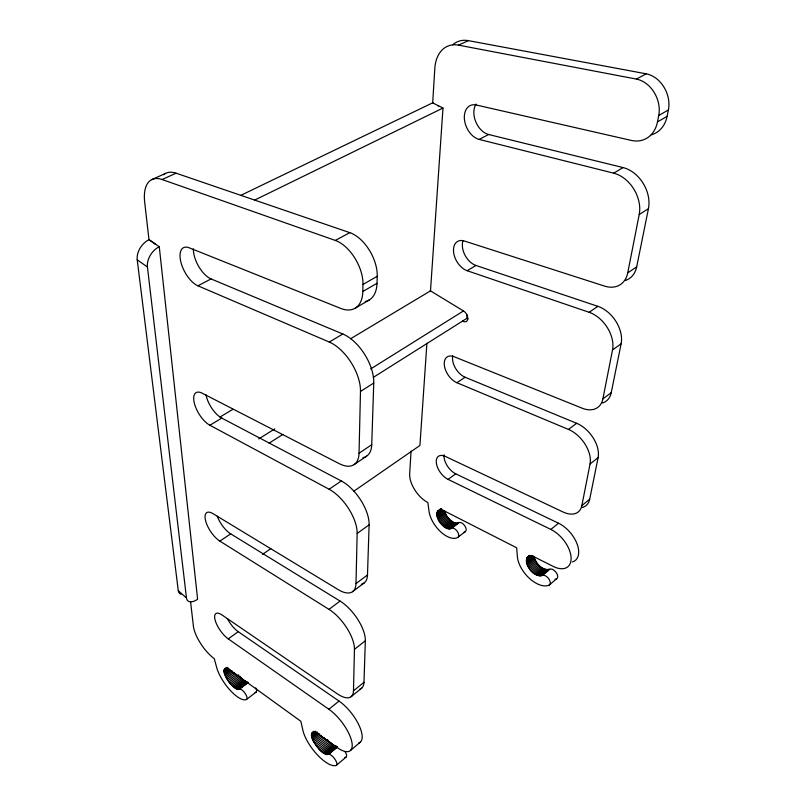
<?xml version="1.0" encoding="UTF-8"?>
<svg xmlns="http://www.w3.org/2000/svg" width="806" height="806" viewBox="0 0 806 806"><rect width="100%" height="100%" fill="white"/><g stroke="black" fill="none" stroke-linecap="round" stroke-linejoin="round"><path stroke-width="1.21" d="M255.744 687.881A6.257 2.257 54.1 0 1 256.379 691.901L246.848 699.205A6.287 2.227 54.1 0 0 244.933 693.13A6.287 2.227 54.1 0 0 239.664 689.019C232.813 692.545 215.283 663.902 229.277 669.534L300.84 721.279L302.834 730.014A27.182 10.115 52.6 0 0 323.045 760.169L325.281 761.872A27.182 10.115 52.6 0 0 336.223 765.438L346.187 757.046A6.76 2.559 52.2 0 0 344.988 751.504M336.223 765.438L336.505 765.247A6.801 2.519 52.3 0 0 334.238 758.255L333.09 756.925A6.801 2.519 52.3 0 0 328.757 754.295C320.818 757.751 301.293 726.478 318.017 733.712L336.837 747.323A28.039 10.78 52.5 0 0 351.789 741.752A28.039 10.78 52.5 0 0 328.888 709.27L228.269 638.896A16.362 6.065 55.1 0 1 215.091 619.995A16.362 6.065 55.1 0 1 222.033 614.998L337.311 693.815A29.359 11.979 53.1 0 0 353.481 690.833L354.449 649.334A30.366 12.926 53.5 0 0 328.999 609.376L219.857 541.108A17.722 7.153 56.5 0 1 205.58 520.686A17.722 7.153 56.5 0 1 212.955 513.624L338.218 589.639A31.988 14.478 54.5 0 0 355.99 583.574L367.486 574.97L369.118 524.847A33.006 15.919 55.3 0 0 341.311 480.97L221.791 418.102A19.314 8.644 58.8 0 1 206.034 394.829M355.99 583.574L357.159 533.441A33.237 15.707 55.3 0 0 329.13 489.252L209.892 425.246A19.445 8.523 58.7 0 1 194.306 403.05A19.445 8.523 58.7 0 1 202.175 393.187L339.326 463.702A35.313 17.752 56.9 0 0 359.033 453.234L371.737 444.711L373.752 383.041A36.673 19.596 58.4 0 0 342.832 334.006L211.091 278.936A21.55 10.367 62 0 1 193.369 248.853M359.033 453.234L360.484 391.464A36.965 19.364 58.3 0 0 329.291 342.046L197.903 285.798A21.712 10.236 61.9 0 1 180.746 261.487A21.712 10.236 61.9 0 1 189.158 247.774L340.676 308.386A39.796 22.044 61.1 0 0 362.811 291.48L377.007 283.319L377.228 276.307A32.784 18.639 61.3 0 0 349.814 232.652L176.081 173.189A44.582 21.359 63.2 0 0 163.558 174.741M362.811 291.48L362.982 284.447A33.066 18.447 61.2 0 0 335.306 240.43L162.097 179.526A44.914 21.087 63 0 0 144.697 202.306L148.989 239.704A16.432 11.506 -55.2 0 0 137.221 259.834L178.277 590.687A13.188 6.952 -48 0 0 181.018 594.304M359.829 689.11A29.177 12.161 53 0 0 363.98 682.319L365.34 640.77A30.175 13.108 53.5 0 0 340.061 601.064L230.697 533.864A17.621 7.264 56.5 0 1 217.267 516.152M450.886 528.605L459.198 522.53A5.511 2.942 52.8 0 1 464.578 525.562A5.511 2.942 52.8 0 1 465.616 531.376L458.201 537.058A5.541 2.922 52.8 0 0 457.143 531.235A5.541 2.922 52.8 0 0 451.763 528.162C442.877 533.431 428.228 507.377 443.36 510.44L516.646 547.778L517.351 556.261A23.747 13.098 50.3 0 0 535.083 582.637L537.34 583.866A23.747 13.098 50.3 0 0 549.208 585.045L556.966 578.517A5.904 3.284 49.7 0 0 555.666 571.877L554.588 570.779A5.904 3.284 49.7 0 0 550.115 569.096C542.438 571.464 535.577 563.062 533.915 556.301L526.459 562.407C528.121 569.197 535.083 577.64 542.68 575.323A5.934 3.264 49.8 0 1 547.153 577.025L548.241 578.134A5.934 3.264 49.8 0 1 549.561 584.783L549.208 585.045M411.07 451.098L409.67 473.696A22.205 11.838 54.3 0 0 427.875 502.541L428.943 510.752A22.175 11.727 53.3 0 0 440.721 531.859A22.175 11.727 53.3 0 0 457.919 537.33M426.908 343.296L419.926 445.476L353.663 491.317M651.349 134.773A32.653 25.429 66.1 0 0 667.096 116.376L668.396 109.969A27.102 21.218 66.3 0 0 646.2 73.82L468.407 40.643L458.503 45.136A37.912 25.389 67.9 0 0 434.817 68.47L432.681 102.886L442.988 108.054L430.495 290.865L350.59 338.752M373.249 377.42L466.815 318.38L467.137 314.995M526.459 562.407L526.671 558.306L529.482 555.374M527.608 556.906L529.905 555.868L532.968 556.231L553.148 566.376A24.402 13.843 50.2 0 0 571.091 557.42A24.402 13.843 50.2 0 0 550.851 529.431L448.065 479.389A14.347 7.899 54.3 0 1 436.338 462.936A14.347 7.899 54.3 0 1 445.386 456.438L563.122 512.022A25.389 15.173 50.9 0 0 581.851 505.604L590.052 463.984L598.102 457.657A25.983 16.281 51.6 0 0 576.653 423.301L465.102 377.248A15.304 9.178 56.6 0 1 452.76 355.688M590.052 463.984A26.124 16.201 51.7 0 0 568.482 429.437L456.911 382.719A15.385 9.128 56.6 0 1 444.318 365.128A15.385 9.128 56.6 0 1 454.151 356.736L582.174 408.199A27.303 17.863 53.1 0 0 602.888 398.879L612.53 349.945A28.21 19.153 54.5 0 0 589.146 312.295L467.158 270.715A16.664 10.609 60.3 0 1 453.556 251.815A16.664 10.609 60.3 0 1 464.327 241.004L604.571 286.1A29.681 21.238 57.3 0 0 627.723 272.891L636.669 266.887L648.437 208.704A30.648 22.911 60.2 0 0 623.068 167.577L488.627 134.501A18.246 12.412 66.2 0 1 475.762 121.787A18.246 12.412 66.2 0 1 476.104 104.075M627.723 272.891L639.218 214.547A30.86 22.84 60.1 0 0 613.668 173.159L479.177 139.418A18.357 12.372 66 0 1 464.387 119.016A18.357 12.372 66 0 1 476.286 105.002L631.3 140.425A32.875 25.379 65.8 0 0 657.474 121.918L667.096 116.376M657.474 121.918L658.744 115.48A27.283 21.178 66 0 0 636.387 79.079L458.503 45.136M583.111 507.216A25.248 15.254 50.8 0 0 589.69 499.257L598.102 457.657M603.895 402.456A27.142 17.944 53 0 0 611.25 392.633L621.124 343.779A28.039 19.233 54.5 0 0 597.881 306.34L475.933 265.446A16.573 10.659 60.4 0 1 462.936 240.893M350.419 750.537L360.342 742.145M327.095 754.487L336.807 746.376L333.946 745.369L329.453 741.893L319.76 749.923M540.745 575.887L548.171 569.691M327.861 754.487L336.696 747.102M541.622 575.716L549.047 569.51M337.23 746.961L328.445 754.416L337.281 747.021M542.297 575.514L549.732 569.298M536.554 575.021L543.969 568.845M323.166 752.774L332.858 744.704M324.244 753.449L333.946 745.369M537.673 575.474L545.088 569.288M325.271 753.963L334.974 745.872M538.751 575.766L546.176 569.57M326.229 754.315L335.931 746.215M539.778 575.907L547.203 569.711M320.909 751.001L330.591 742.951M534.277 573.711L541.703 567.545M535.416 574.436L542.841 568.26M322.047 751.958L331.74 743.898M318.632 748.754L328.324 740.724L327.226 739.475L317.534 747.484M532.081 571.917L539.506 565.772M533.169 572.865L540.584 566.709M315.499 744.794L324.234 737.591M529.21 568.562L536.645 562.437M316.486 746.165L325.211 738.951M530.086 569.751L537.521 563.616M531.053 570.87L538.479 564.734M313.786 742.004L321.554 735.616M527.749 566.094L535.194 559.979M528.424 567.343L535.859 561.218M314.602 743.394L322.36 737.006M312.033 738.014L317.876 733.228M312.496 739.293L319.307 733.712M526.761 563.606L534.207 557.5M527.184 564.845L534.64 558.729M313.081 740.623L319.891 735.042M526.671 558.306L529.482 556.019M311.569 733.913L314.239 731.737M526.409 559.193L531.083 555.374M311.479 734.75L315.912 731.133M311.519 735.727L315.952 732.11M526.288 560.18L531.889 555.606M311.71 736.825L317.554 732.039M526.298 561.258L532.837 555.918M351.174 696.666L361.602 688.183M312.194 732.674L313.967 731.223M527.074 557.54L528.948 556.009M311.811 733.208L313.594 731.757M353.481 690.833L363.98 682.319M581.851 505.604L589.69 499.257M550.851 529.431L558.518 523.225A24.271 13.924 50.1 0 1 577.207 544.302A24.271 13.924 50.1 0 1 572.421 561.973M328.888 709.27L339.024 701.049A27.878 10.952 52.4 0 1 359.103 725.471A27.878 10.952 52.4 0 1 358.499 743.122M354.449 649.334L365.34 640.77M236.803 688.999L246.334 681.775L247.15 682.027L237.609 689.261M448.418 528.776L455.833 523.154L458.312 522.973M449.315 528.867L456.73 523.245M238.324 689.352L247.875 682.118M450.141 528.807L457.566 523.185M238.949 689.291L247.976 682.571L239.422 689.16M451.451 528.373L458.846 522.681M234.012 687.286L243.533 680.093L246.334 681.775M445.476 527.628L452.891 522.026L455.833 523.154M234.989 688.002L244.52 680.798M446.484 528.142L453.909 522.54M235.926 688.576L245.457 681.362M447.471 528.535L454.886 522.923M230.969 684.395L240.5 677.231L243.533 680.093M442.474 525.321L449.899 519.739L452.891 522.026M231.987 685.473L241.508 678.299M443.461 526.197L450.876 520.616M233.005 686.44L242.535 679.257M444.469 526.973L451.884 521.381M229.015 682.017L238.546 674.864M440.64 523.306L448.065 517.734L449.899 519.739M229.972 683.246L239.503 676.083L240.5 677.231M441.537 524.353L448.952 518.782M328.999 609.376L340.061 601.064M352.534 591.695L364.252 582.889M568.482 429.437L576.653 423.301M226.486 678.118L234.123 672.416M438.424 519.85L445.859 514.299L444.569 510.782L437.114 516.324M227.252 679.438L234.889 673.725M439.079 521.039L446.514 515.477L445.859 514.299M602.888 398.879L611.25 392.633M228.108 680.738L236.692 674.32M439.824 522.187L447.249 516.626L446.514 515.477M224.743 674.32L230.486 670.048M437.436 517.482L444.882 511.931M225.217 675.539L231.906 670.562M437.88 518.661L445.315 513.11M225.801 676.818L232.491 671.831M224.038 670.28L227.876 667.439M437.074 512.344L441.748 508.878M224.028 671.126L227.866 668.285M436.902 513.21L441.567 509.745M224.139 672.093L228.934 668.537M436.842 514.178L442.444 510.017M224.38 673.161L229.166 669.605M436.923 515.215L443.441 510.369M224.451 669L226.365 667.58M437.799 510.933L440.61 508.858M224.179 669.574L227.06 667.439M437.376 511.578L441.114 508.808M228.269 638.896L238.213 631.672L339.024 701.049M448.065 479.389L455.743 473.827L558.518 523.225M357.159 533.441L369.118 524.847M612.53 349.945L621.124 343.779M262.555 554.337L270.836 548.614M329.13 489.252L341.311 480.97M589.146 312.295L597.881 306.34M354.036 464.649L366.599 456.156M219.857 541.108L230.697 533.864M456.911 382.719L465.102 377.248M360.484 391.464L373.752 383.041M639.218 214.547L648.437 208.704M269.043 443.179L282.866 434.454M258.736 438.907L274.735 428.913M370.72 368.916L463.51 310.925A6.408 3.949 58.2 0 1 467.762 318.924A6.408 3.949 58.2 0 1 462.553 321.07M219.947 417.075L232.904 409.307M209.892 425.246L221.791 418.102M467.158 270.715L475.933 265.446M329.291 342.046L342.832 334.006M613.668 173.159L623.068 167.577M355.234 308.154L369.239 299.993M362.982 284.447L377.228 276.307M658.744 115.48L668.396 109.969M335.306 240.43L349.814 232.652M636.387 79.079L646.2 73.82M197.903 285.798L211.091 278.936M479.177 139.418L488.627 134.501M254.807 200.019L442.988 108.054M240.692 195.415L433.175 102.584M162.097 179.526L176.081 173.189M151.689 179.647L165.583 173.381M430.203 290.684L463.48 310.955M178.277 590.687L186.478 598.002A13.249 6.891 -48.1 0 0 197.621 599.251L159.266 246.717L148.969 239.654L154.127 243.221A4.242 1.924 62.4 0 1 155.467 244.571M137.221 259.834L147.427 267.008L186.478 598.002M447.249 516.626L448.065 517.734M556.563 578.718L556.614 578.779A23.626 13.178 50.2 0 1 554.991 579.373M465.274 531.587L465.314 531.648A22.074 11.808 53.2 0 1 463.954 532.292M345.855 757.166L345.895 757.237A27.031 10.287 52.5 0 1 344.515 757.519M256.106 692.052L256.157 692.112A25.036 9.068 54.4 0 1 255.049 692.515M190.589 601.79L193.39 626.161A25.208 9.007 55.1 0 0 214.285 658.683L216.592 667.167A25.167 8.916 54.4 0 0 230.516 690.661A25.167 8.916 54.4 0 0 246.626 699.417M147.427 267.008A16.543 11.435 -55.2 0 1 159.266 246.717M238.213 631.672A16.271 6.166 55 0 1 227.363 618.615M367.486 574.97A31.766 14.679 54.4 0 1 361.33 584.259M371.737 444.711A35.041 17.964 56.9 0 1 364.866 457.052M363.929 457.375A35.041 17.964 56.9 0 1 362.942 457.607M377.007 283.319A39.464 22.276 61.2 0 1 365.309 301.555M582.698 507.347A25.248 15.254 50.8 0 1 582.285 507.458M455.743 473.827A14.276 7.949 54.3 0 1 444.066 454.735M636.669 266.887A29.49 21.309 57.4 0 1 626.786 279.914M626.252 280.125A29.49 21.309 57.4 0 1 625.144 280.508M603.432 402.647A27.142 17.944 53 0 1 602.495 402.98M468.054 318.954A6.388 3.959 58.2 0 1 466.815 318.38M437.819 105.495A3.597 2.337 66.7 0 1 438.474 105.939M452.7 44.824A37.681 25.48 68.2 0 1 468.407 40.643"/></g></svg>
